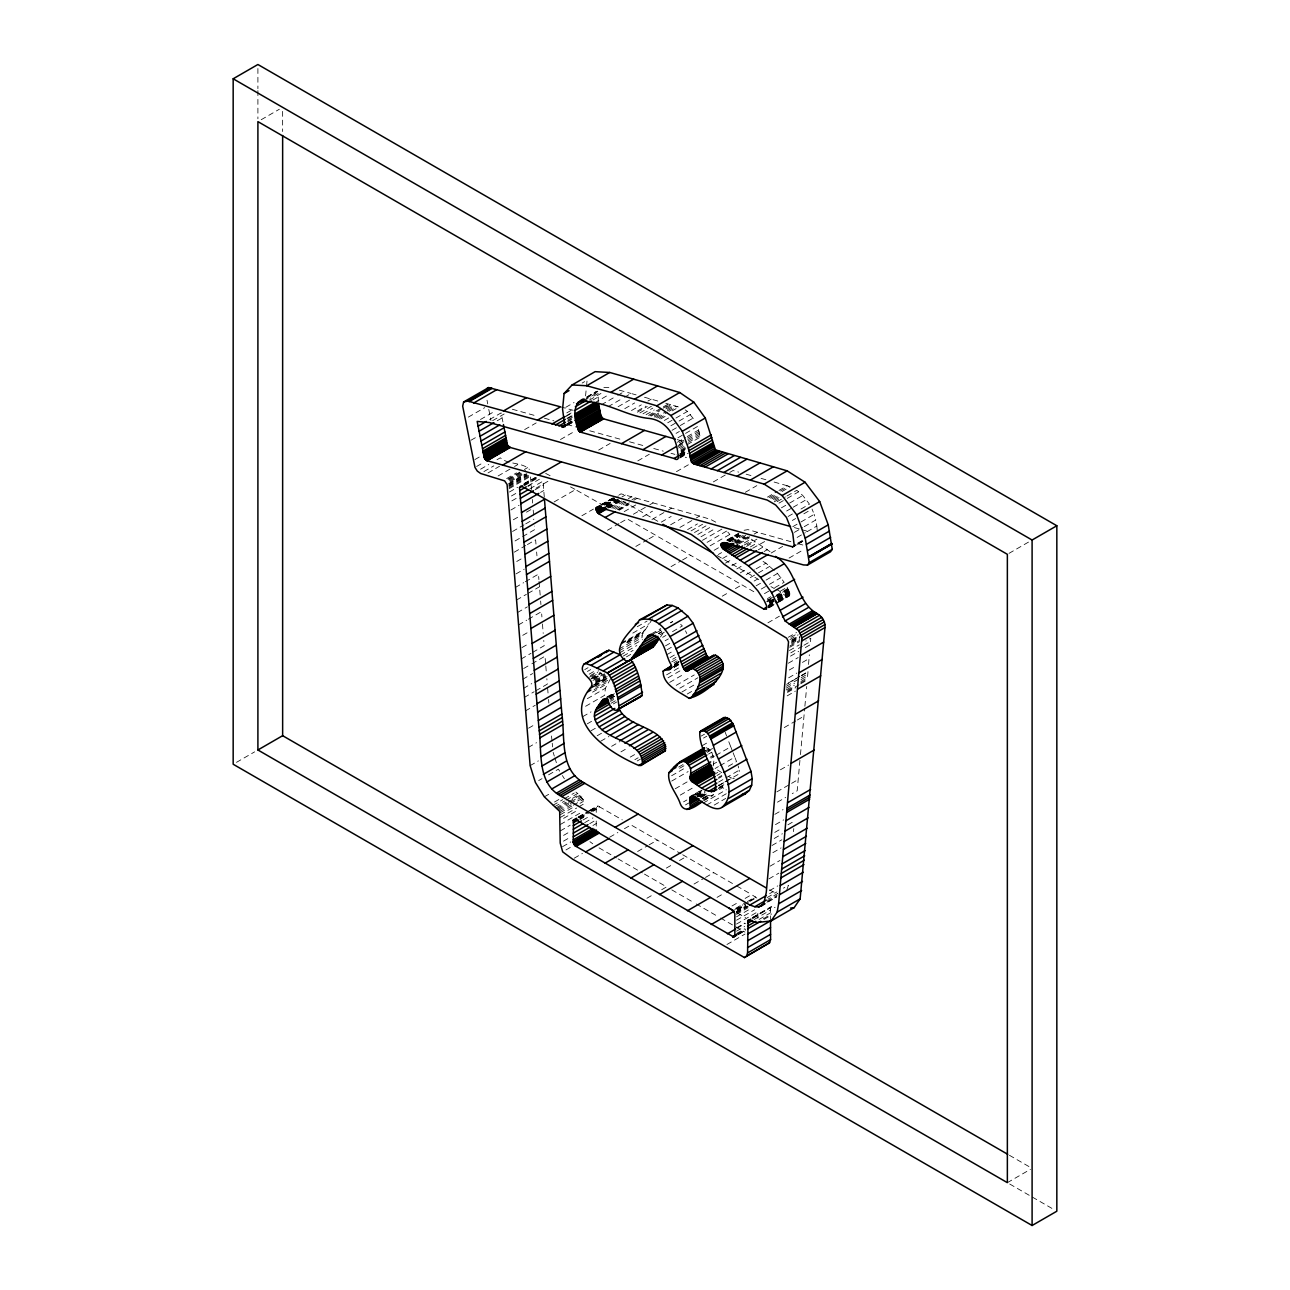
<?xml version="1.0" encoding="UTF-8"?>
<svg xmlns="http://www.w3.org/2000/svg" width="1290" height="1290" viewBox="0 0 1290 1290"><rect width="100%" height="100%" fill="white"/><g stroke="black" fill="none" stroke-linecap="round" stroke-linejoin="round"><path stroke-width="0.75" stroke-dasharray="5 3.75" d="M770.533 920.834L770.63 907.741L771.968 906.483L775.096 907.58M778.273 601.334L789.77 594.513L787.158 587.224M807.991 671.639L807.282 680.024M596.238 812.378L596.351 806.847L597.883 805.928L622.28 819.876M776.161 589.627C779.337 589.111 788.013 600.818 789.77 594.513M808.54 664.463L809.33 654.772M805.283 647.58L810.217 644.742L810.781 638.211L805.847 641.066M799.929 760.342L797.188 790.786L792.254 793.624M800.461 754.586L804.702 708.258M804.879 706.275L806.702 686.457M793.495 831.631L793.785 828.615M585.563 395.885L586.321 388.048M586.515 386.081L587.095 380.211L582.161 383.049M610.589 678.669L605.381 688.263L604.688 695.278L583.322 707.597M598.221 402.093L598.302 393.482L590.094 398.223M619.055 650.902L642.049 637.615L642.356 634.229L652.563 618.829M619.103 495.005L621.022 493.844L699.664 516.032L710.806 519.499L717.514 523.079M786.916 889.616L788.416 885.279L783.481 888.133M660.464 636.986L662.931 633.438L659.658 635.341M703.953 800.768L713.531 794.64L705.308 799.381M744.104 530.287L747.91 529.61L790.867 541.655M670.623 622.86L672.767 621.506L667.849 624.344M261.209 119.712L279.35 109.247M468.351 417.105L484.782 407.624M480.46 419.508L495.247 410.978M489.62 419.524L501.133 412.881L503.116 422.959M492.651 420.637L504.148 413.993M497.198 420.766L502.132 417.912M471.027 440.213L477.606 436.423M524.675 429.57L536.172 422.926M474.897 459.562L479.832 456.725M565.842 407.269L574.066 402.512M586.547 397.078L596.415 391.386M587.45 396.852L597.302 391.16M586.337 398.175L597.834 391.531M584.048 400.368L598.834 391.838M566.778 412.897L571.696 410.059M589.449 400.077L600.963 393.45M476.623 466.48L483.186 462.675M592.932 400.029L597.867 397.175M566.745 415.509L571.68 412.655M565.633 416.638L572.212 412.832M566.939 418.379L571.873 415.541M594.545 402.915L607.687 395.337M567.777 418.476L572.712 415.638M480.573 469.205L488.797 464.465M497.005 459.724L500.294 457.821C508.292 464.964 522.16 461.885 529.464 469.496M568.003 419.701L572.937 416.863M567.132 421.266L572.051 418.412M568.326 421.54L571.615 419.653M483.927 471.576L493.78 465.884M566.923 423.813L573.147 420.137M567.019 424.023L571.954 421.185M567.471 424.104L572.405 421.266M567.874 424.168L572.808 421.33M601.301 404.818L616.088 396.288M617.733 395.337L624.296 391.547M566.794 425.2L574.711 420.411M567.278 425.281L573.856 421.475M568.164 424.942L574.727 421.153M488.039 472.914L499.536 466.271M608.058 406.721L622.844 398.191M624.489 397.239L631.052 393.45L636.115 394.885M560.473 439.519L575.259 430.973M498.101 475.962L512.888 467.432M514.533 466.48L517.806 464.577M618.087 406.737L629.585 400.094M624.795 408.64L634.664 402.948M506.647 478.558L516.5 472.866M507.921 478.993L522.708 470.447M524.353 469.512L527.642 467.609M508.582 479.445L520.096 472.817M509.211 480.09L525.643 470.608M631.487 410.543L641.34 404.85M647.919 401.045L651.192 399.158M509.744 480.88L522.901 473.301M510.147 481.734L523.288 474.156M508.728 483.557L525.159 474.059M508.792 484.089L526.868 473.656M508.857 485.008L526.933 474.575M637.647 410.881L645.855 406.124M508.921 485.814L526.997 475.381M637.373 412.203L647.225 406.511M508.986 486.604L530.351 474.269M509.082 487.668L530.432 475.333L531.561 489.507M639.888 412.929L651.385 406.286M509.147 488.668L530.513 476.332M642.968 413.8L652.837 408.108M509.421 492.006L517.629 487.249M524.208 483.46L530.787 479.67M523.434 484.347L534.931 477.703M524.127 484.153L536.124 477.316M524.433 484.83L537.591 477.236M646.064 414.671L654.272 409.93M524.304 485.733L539.091 477.187M648.564 415.38L661.722 407.801M663.35 406.85L668.284 403.996M527.933 485.846L539.446 479.203M511.453 495.973L518.032 492.167M527.884 486.491L531.174 484.589M649.934 415.767L661.431 409.14M663.076 408.188L669.655 404.383M651.095 416.106L659.303 411.365M665.882 407.559L670.816 404.721M654.336 415.606L659.255 412.768M665.834 408.962L672.396 405.173L678.846 407.06L672.284 410.849M529.884 488.749L543.025 481.17L544.461 499.294M654.288 417.009L660.867 413.219M667.43 409.43L674.009 405.624M598.641 450.081L610.138 443.438M655.9 417.476L665.753 411.784M667.398 410.833L675.621 406.092M511.84 500.891L518.419 497.085M535.979 488.2L549.137 480.622M657.513 417.96L667.381 412.268M669.026 411.317L677.234 406.576M535.124 489.781L543.332 485.04M659.142 418.444L664.06 415.59M660.754 418.928L665.688 416.09M664.318 420.476L669.252 417.621M540.494 492.425L543.767 490.522M510.856 510.034L519.064 505.293M667.72 422.798L674.299 418.992M675.928 418.041L687.441 411.413L694.988 420.653M670.865 425.781L677.443 421.991M679.088 421.04L690.585 414.396M513.339 519.773L519.918 515.984M526.481 512.178L531.416 509.34M672.042 430.296L678.605 426.506M680.249 425.555L693.391 417.96M554.103 501.955L575.469 489.62L601.608 504.358M676.073 433.375L679.362 431.473M512.565 531.464L524.062 524.82M525.707 523.869L533.915 519.128M637.776 460.917L649.273 454.274M677.96 437.762L697.664 426.393L700.244 437.133L680.54 448.517M677.363 442.276L685.571 437.536M687.215 436.584L698.712 429.941M679.346 442.776L685.925 438.987M687.57 438.036L699.067 431.392M679.669 444.212L686.232 440.406M687.876 439.471L699.39 432.827M678.169 445.518L683.103 442.68M515.049 540.962L534.769 529.577L534.495 526.094M678.33 446.582L686.538 441.841M688.183 440.89L699.68 434.246M678.605 448.017L686.828 443.276M688.473 442.325L699.97 435.681M680.814 449.968L685.732 447.114M680.991 450.903L685.909 448.049M681.104 451.565L686.038 448.71M681.233 452.242L684.522 450.339M679.717 453.854L684.651 451.016M679.846 454.531L684.78 451.694M680.652 454.693L685.571 451.839M679.991 455.225L686.554 451.435M680.12 455.918L686.699 452.113M680.185 456.273L686.748 452.468M514.259 552.168L525.756 545.525M527.4 544.574L535.624 539.833L536.043 544.961M680.201 456.596L686.78 452.806M680.153 457.208L686.764 453.129M680.072 457.482L686.715 453.58M679.653 458.095L687.683 453.483M581.903 515.742L593.4 509.099M601.398 504.551L616.201 496.021M600.511 505.116L615.959 496.408M600.995 505.148L612.815 498.585M602.672 504.487L614.169 497.843M602.64 505.067L618.442 495.941M604.365 504.696L614.217 499.004M604.397 504.874L614.588 499.085M604.429 505.035L614.282 499.343M606.171 504.584L614.346 499.682M605.978 505.116L615.846 499.424M606.316 505.164L616.185 499.472M605.558 506.406L620.345 497.875M621.99 496.924L625.279 495.021M606.832 506.277L618.329 499.633M606.542 506.68L618.039 500.036M607.106 506.841L618.668 500.149M607.558 507.244L619.716 500.504M607.977 507.631L619.474 501.004M608.412 507.954L619.909 501.31M516.742 561.472L524.966 556.732M610.057 507.663L621.554 501.02M611.895 508.163L626.682 499.633M628.327 498.682L631.6 496.779M676.46 471.656L689.618 464.061M613.718 508.679L625.231 502.036M615.556 509.195L625.424 503.503M631.987 499.714L635.277 497.811M617.394 509.711L632.181 501.165M633.825 500.214L637.115 498.327M618.362 509.905L628.214 504.213M619.232 510.227L629.085 504.535M516.048 573.889L524.272 569.148M624.199 511.63L635.696 504.987M633.406 514.226L648.193 505.696M649.837 504.745L653.111 502.842M607.445 530.255L618.958 523.611M620.603 522.66L627.166 518.87L753.828 591.707M515.452 587.418L523.676 582.677M525.32 581.726L538.462 574.147L538.898 579.565M642.662 516.855L652.514 511.163M713.338 481.912L728.124 473.382M729.769 472.43L733.043 470.528L738.654 472.108M651.966 519.483L666.753 510.937M668.397 510.001L671.687 508.099M516.484 600.06L526.352 594.368M527.997 593.416L539.494 586.789M236.473 762.342L254.614 751.876M661.286 522.128L671.155 516.435M517.5 612.54L527.352 606.848M670.623 524.772L682.12 518.129M635.825 546.444L647.322 539.801M648.967 538.849L655.546 535.06M679.943 527.417L694.73 518.886M696.374 517.935L699.664 516.032M745.33 492.28L756.827 485.637M518.483 624.924L526.707 620.184M528.336 619.232L541.494 611.654L541.913 616.926M687.602 529.61L697.455 523.917M691.085 530.883L702.599 524.24M694.488 532.512L705.985 525.869M522.74 635.341L529.319 631.552M697.793 534.463L710.935 526.884M767.453 497.118L777.306 491.425M778.95 490.474L787.174 485.733L790.254 486.781L782.03 491.538M701.002 536.769L715.789 528.223M769.017 497.618L773.952 494.779M780.531 490.974L788.738 486.233M770.533 498.166L775.451 495.328M771.968 498.779L776.903 495.924M702.453 540.333L722.174 528.948M773.339 499.424L778.273 496.569M774.661 500.117L781.224 496.328M774.274 501.826L780.837 498.037M521.982 647.564L528.561 643.774M777.112 501.681L785.336 496.94M786.965 495.989L796.833 490.297L802.783 495.489L809.459 504.148L799.606 509.84M707.097 542.348L726.802 530.964M778.983 503.132L785.546 499.327M787.19 498.392L798.703 491.748M671.042 566.632L680.894 560.94M682.539 559.989L690.763 555.248M710.129 545.799L729.85 534.415L738.009 543.122M781.418 507.825L787.997 504.019M789.641 503.084L802.783 495.489M726.673 540.236L741.46 531.706M521.176 658.997L531.029 653.304M532.673 652.353L544.17 645.71L543.767 640.469M727.673 539.768L737.541 534.076M728.286 539.913L738.154 534.221M727.399 540.591L738.896 533.947M728.189 540.994L738.057 535.302M729.092 540.72L738.944 535.028M714.128 550.282L719.062 547.444M728.915 541.752L739.783 535.721M729.479 541.881L740.976 535.253M731.769 542.026L743.282 535.382M786.658 511.001L791.576 508.163M793.221 507.212L806.363 499.617M734.268 541.945L745.765 535.302M734.945 542.461L744.814 536.769M735.622 542.977L745.475 537.285M736.284 543.493L747.797 536.85L771.452 552.572M718.288 554.506L721.578 552.604M737.687 543.606L752.473 535.06M754.102 534.108L757.391 532.222M739.396 543.671L749.264 537.978M523.643 668.526L530.222 664.721M531.867 663.786L545.009 656.191L545.638 664.011M788.093 516.484L793.028 513.63M744.265 542.945L750.828 539.156M744.233 545.025L752.441 540.284M722.626 558.473L727.56 555.619M747.071 544.832L756.924 539.139M746.442 546.444L754.666 541.703M792.334 520.451L795.624 518.548M803.847 513.807L810.41 510.018M750.377 546.912L756.94 543.122M522.789 679.233L532.657 673.541M725.512 563.133L732.075 559.344M752.634 548.282L764.938 541.397M792.786 526.691L799.365 522.885M801.009 521.95L814.151 514.355L812.055 509.066M758.31 549.782L763.229 546.944M731.865 565.665L736.8 562.811M523.547 688.36L531.754 683.619M794.382 532.351L802.59 527.61M804.234 526.659L815.748 520.031L814.151 514.355M764.115 551.523L767.389 549.621M736.784 568.906L743.363 565.117M637.244 626.73L647.096 621.038M797.107 537.446L805.331 532.706M806.976 531.754L816.828 526.062L815.748 520.031M771.146 553.039L782.659 546.396M632.809 633.1L649.241 623.618M524.288 697.422L534.141 691.746M535.785 690.795L547.299 684.151L546.847 678.701M740.266 572.873L746.846 569.084M628.778 639.195L645.21 629.713M628.069 640.292L644.5 630.81M627.343 641.388L643.774 631.907M797.655 543.187L802.59 540.333M626.618 642.485L643.049 633.003M802.574 540.816L797.51 544.009L802.832 541.236M797.397 544.412L803.767 540.897M627.569 642.775L642.356 634.229M746.201 574.566L754.408 569.825M756.053 568.874L765.921 563.182L777.515 573.47L784.159 582.274L772.662 588.901M618.99 649.08L642.001 635.793M584.741 669.591L588.03 667.704M651.418 633.841L660.77 628.553M587.401 671.461L590.691 669.558M619.523 652.917L642.533 639.63M750.28 577.614L756.843 573.808M758.488 572.857L770.001 566.229M652.288 634.567L660.496 629.826M656.755 632.6L661.673 629.762M620.409 655.03L636.841 645.532M722.271 596.174L728.85 592.384M735.413 588.595L741.992 584.789M658.319 633.632L661.609 631.729M789.061 558.07L803.847 549.54M658.529 633.745L661.851 631.874M525.417 710.935L535.269 705.243M589.191 674.17L595.754 670.381M623.28 656.062L633.132 650.37M659.948 634.696L664.866 631.842M590.417 675.541L598.641 670.784M754.15 581.032L757.44 579.146M589.514 677.185L597.738 672.445M591.949 676.96L600.173 672.219M626.424 656.884L631.342 654.03M591.014 678.524L600.866 672.832M662.641 637.325L665.93 635.422M672.509 631.632L682.362 625.94L679.653 623.312M591.465 678.927L601.317 673.235M593.561 678.395L601.769 673.654M594.013 678.814L602.237 674.073M756.15 585.805L764.373 581.064M766.018 580.113L777.515 573.47M592.965 680.41L604.462 673.767M595.093 680.201L604.946 674.509M595.464 681.023L605.316 675.331M665.076 640.791L668.365 638.905M595.674 681.846L605.526 676.154M595.722 682.62L605.574 676.928M595.593 683.265L607.09 676.621M591.852 685.925L606.639 677.379M594.287 685.232L607.445 677.637M761.229 589.062L767.808 585.273M769.453 584.322L780.95 577.678M595.093 685.474L608.235 677.879M594.271 686.635L607.413 679.04M665.447 645.887L670.381 643.049M595.803 687.199L608.944 679.604M594.142 689.65L608.928 681.12M528.545 728.189L535.108 724.399M592.562 692.149L607.364 683.619M667.011 649.789L671.945 646.951M764.454 593.642L771.017 589.853M587.305 698.696L605.381 688.263M666.898 654.643L673.461 650.853M767.437 598.608L770.727 596.722M780.579 591.03L785.513 588.176M768.098 599.834L774.677 596.044M776.322 595.093L787.819 588.45M766.744 601.35L773.323 597.544M774.968 596.593L788.109 589.014M670.042 657.577L674.96 654.723M767.018 601.882L770.307 599.995M776.87 596.206L788.384 589.562M768.921 601.479L775.484 597.673M777.128 596.722L788.625 590.094M769.146 601.979L775.725 598.189M777.37 597.238L788.867 590.594M769.372 602.462L775.935 598.673M777.58 597.721L789.093 591.078M769.566 602.914L776.145 599.124M777.789 598.173L789.287 591.529M606.929 696.89L614.072 693.036M672.687 659.222L675.96 657.336M607.525 697.068L614.105 693.278M769.775 603.398L776.338 599.608M777.983 598.657L789.48 592.013M608.138 697.003L614.701 693.214M610.106 696.165L615.04 693.327M769.92 603.881L789.641 592.497M608.799 697.406L614.33 694.31M768.372 605.268L771.662 603.365M778.225 599.576L789.738 592.932M768.421 605.655L776.644 600.914M778.289 599.963L789.786 593.319M671.703 661.899L676.637 659.061M768.453 606.01L776.661 601.253M778.305 600.318L789.803 593.674M609.428 697.987L614.975 694.746M768.453 606.3L776.741 601.35M778.305 600.608L789.803 593.981M768.421 606.735L776.644 601.817M778.273 601.043L789.786 594.222M768.405 607.026L776.628 602.043M609.976 698.712L614.911 695.874M768.405 607.316L776.612 602.575M778.257 601.624L789.754 594.996M610.138 698.841L615.056 695.987M769.695 606.719L777.918 601.979M779.547 601.043L787.771 596.286M768.566 607.8L776.774 603.059M778.144 602.172L789.641 595.529M674.009 662.689L677.298 660.786M769.017 607.784L777.935 602.591M778.87 602.091L789.432 595.948M528.319 747.426L536.543 742.685M610.267 700.083L613.556 698.18M582.806 716.611L591.03 711.87M674.686 663.899L679.604 661.044M674.638 664.285L679.556 661.431M610.476 701.389L613.75 699.503M674.638 664.495L679.556 661.641M674.847 665.043L678.121 663.141M673.702 666.398L678.637 663.544M673.267 666.688L678.201 663.85M610.992 703.308L615.927 700.47M674.847 666.382L678.121 664.479M673.848 667.43L679.556 664.044M674.412 667.236L679.33 664.398M613.331 703.937L616.62 702.034M666.607 674.847L679.765 667.253M587.24 723.851L592.158 720.997M668.01 677.798L681.168 670.203M767.921 622.828L779.434 616.185M669.671 682.378L684.458 673.832M530.142 765.631L538.365 760.89M590.965 730.801L595.899 727.963M676.186 685.361L694.262 674.928M597.173 735.751L602.107 732.913M679.846 688.183L697.922 677.75M681.894 692.021L695.036 684.426M600.705 741.218L608.928 736.477M687.264 694.004L692.198 691.15M538.688 780.547L541.977 778.66M548.556 774.855L558.409 769.163L561.392 773.968M788.319 637.26L796.527 632.503M790.899 637.357L797.478 633.567M789.915 639.566L798.139 634.825M791.834 639.921L798.413 636.131M791.818 640.517L798.397 636.728M791.754 641.243L799.977 636.502M791.705 641.969L799.913 637.228M611.605 746.313L619.829 741.573M791.657 642.581L799.865 637.841M791.56 643.823L799.768 639.082M789.803 646.032L799.671 640.34M789.706 647.29L799.558 641.598M789.416 650.547L799.284 644.855M790.786 652.869L802.283 646.226M803.928 645.274L810.491 641.485M620.942 751.876L627.521 748.071M544.348 796.833L550.927 793.044M790.496 656.126L798.703 651.385M788.303 663.237L798.171 657.545M630.246 757.101L635.18 754.263M554.506 802.025L559.441 799.171M552.91 805.347L562.763 799.655M564.407 798.703L574.26 793.011M789.287 670.01L795.865 666.221M802.428 662.415L809.007 658.626M634.874 759.665L638.163 757.778M554.652 806.75L564.504 801.058M566.149 800.106L577.646 793.479L583.193 799.494L583.274 804.218L578.355 807.056M556.038 807.863L565.891 802.17M572.454 798.365L579.033 794.576M637.196 760.971L640.485 759.068M556.941 808.572L566.794 802.88M568.438 801.945L579.936 795.301M557.844 809.314L569.358 802.67M571.002 801.735L580.855 796.043M558.828 810.185L568.697 804.492M570.341 803.541L581.838 796.898M788.658 677.798L796.881 673.041M559.683 811.394L571.196 804.766M577.759 800.961L582.693 798.123M1009.006 553.362L1028.791 541.929M560.183 812.765L571.68 806.121M573.324 805.186L583.193 799.494M560.263 814.732L573.405 807.137M579.984 803.347L583.274 801.445M788.271 683.023L799.784 676.395L786.626 684.377M801.429 675.444L806.347 672.59M801.413 675.831L807.991 671.784M786.432 686.232L799.574 678.653M801.219 677.702L807.798 673.912M560.279 817.489L576.711 808.008M701.228 736.058L704.517 734.171M786.271 688.118L794.479 683.378M801.058 679.588L807.621 675.783M563.585 818.36L578.372 809.814M786.11 689.989L794.318 685.248M800.897 681.459L807.476 677.669M703.501 738.09L706.791 736.203M787.642 690.36L794.221 686.57M800.784 682.765L807.363 678.975M787.561 691.408L799.058 684.764M800.703 683.813L805.637 680.959M787.464 692.44L795.688 687.699M560.312 824.504L581.677 812.168M787.158 695.874L795.382 691.118M578.452 816.893L589.24 810.636M589.949 810.265L597.463 805.895M578.162 817.312L588.127 811.587M589.659 810.668L597.883 805.928M702.244 745.652L708.807 741.847M578.613 817.457L588.482 811.765M590.111 810.813L598.334 806.073M578.178 817.763L588.047 812.071M589.691 811.12L596.254 807.33M579.823 817.312L584.741 814.474M591.32 810.668L596.238 807.83M579.887 818.166L589.74 812.474M591.384 811.523L599.608 806.782M579.823 818.989L586.386 815.183M592.965 811.394L596.238 809.491M560.328 830.889L570.196 825.197M580.049 819.505L583.338 817.602L583.322 812.813M583.096 819.972L589.675 816.167M705.453 750.828L708.742 748.926L711.806 752.167L713.983 760.004L713.241 765.857M678.717 767.034L683.652 764.18M706.291 751.538L709.581 749.635M708.242 750.974L713.176 748.119M584.741 822.633L592.965 817.892M563.569 835.388L570.132 831.582M679.604 768.292L684.538 765.454M707.146 752.393L710.419 750.49M708.516 754.069L711.806 752.167M671.622 775.741L686.409 767.195M589.675 823.681L596.238 819.876L596.238 826.568M563.504 841.144L570.083 837.355M710.161 757.246L713.435 755.343M592.965 825.455L596.238 823.568M671.703 781.063L688.134 771.581M711.032 758.149L714.321 756.246M715.966 755.311L730.753 746.765L727.963 739.589M562.569 846.659L570.793 841.918M713.37 764.115L716.659 762.213M565.971 849.949L572.534 846.159M675.186 788.787L688.344 781.208M784.256 727.56L795.769 720.917M797.397 719.965L803.976 716.176M715.095 768.518L718.369 766.615M720.014 765.663L734.8 757.133L733.091 752.731M713.515 774.855L720.094 771.049M728.302 766.308L736.525 761.568L734.8 757.133M680.249 795.108L695.036 786.561M609.638 837.242L617.862 832.501M624.425 828.712L631.004 824.907L681.007 853.787M574.227 858.205L582.435 853.464M716.918 775.516L720.207 773.613M718.482 777.386L721.771 775.484M718.578 778.386L721.852 776.483M695.31 793.64L701.873 789.851M691.424 796.188L701.55 790.335M692.069 796.381L701.921 790.689M683.571 801.864L686.861 799.977M695.068 795.237L701.647 791.431M696.503 794.608L701.438 791.77M718.546 782.111L724.416 778.725M726.06 777.789L739.202 770.194L738.202 766.002M696.648 795.446L703.372 791.512M696.793 796.22L705.017 791.48M696.939 796.946L705.146 792.205M698.583 796.381L705.162 792.576M698.761 796.946L705.324 793.157M718.433 785.642L723.368 782.788M725.012 781.837L731.575 778.047L734.3 778.709M685.506 804.896L688.796 802.993M700.293 796.349L705.227 793.511L707.436 795.446L712.177 796.027M719.514 785.207L724.448 782.353M726.093 781.401L739.235 773.823L739.202 770.194M700.567 796.962L707.146 793.157M702.002 796.494L706.92 793.64M700.696 797.784L707.275 793.995M719.514 787.239L724.448 784.401M718.546 788.013L723.48 785.175M718.498 788.674L725.077 784.868M702.502 798.284L707.436 795.446M702.47 798.72L709.049 794.914M702.969 799.01L709.548 795.221M719.401 789.528L722.69 787.626L725.077 789.045M703.308 800.074L709.887 796.285M703.276 803.041L726.286 789.754M706.775 804.992L726.496 793.608M714.209 805.073L725.706 798.429M637.615 851.497L647.483 845.805M649.128 844.853L657.336 840.113M780.385 769.808L788.609 765.067M776.822 791.883L789.964 784.304M791.609 783.353L798.171 779.563M777.467 802.17L785.675 797.43M666.366 868.089L672.945 864.3M679.507 860.511L686.087 856.705M774.822 814.345L783.046 809.604M646.903 898.259L653.466 894.47M661.689 889.729L666.607 886.875L644.097 873.878M775.467 824.616L783.675 819.876M774.758 832.405L781.337 828.615M787.9 824.81L794.479 821.021M694.02 884.053L703.872 878.361M705.517 877.426L713.741 872.669M774.21 838.484L782.417 833.743M772 845.482L781.853 839.79M772.887 852.658L781.095 847.917M770.082 866.17L779.934 860.478M717.063 897.372L723.642 893.567M768.953 878.861L778.805 873.169M731.994 905.983L738.573 902.194M745.136 898.404L751.715 894.599L756.891 898.114M735.881 908.225L745.733 902.532M747.378 901.597L755.601 896.84M734.703 909.531L742.927 904.79M749.49 900.984L756.069 897.195M736.784 909.015L748.281 902.371M749.925 901.42L756.504 897.63M769.55 890.648L777.757 885.908M737.171 909.498L745.378 904.758M737.509 910.047L745.717 905.306M736.139 911.562L745.991 905.87M736.348 912.159L746.201 906.467M736.461 912.74L747.974 906.096M769.646 893.631L772.936 891.729L777.806 893.47L767.953 899.162M736.509 913.256L748.006 906.612M736.509 914.352L748.006 907.708M767.05 897.614L776.919 891.922M736.509 916.819L751.296 908.289M767.195 901L777.048 895.308M766.921 902.21L776.774 896.518M736.509 920.221L754.569 909.789M768.276 901.855L776.499 897.114M736.509 924.059L757.859 911.74L757.859 918.851M753.021 917.222L771.081 906.789M752.247 917.867L771.968 906.483M752.554 918.174L770.63 907.741M736.509 927.881L744.717 923.14M752.941 918.399L757.859 915.545M737.267 928.107L745.475 923.366M754.166 919.512L770.598 910.014M736.509 931.187L744.717 926.446M759.084 919.448L770.582 912.804M736.509 933.525L744.717 928.784M763.357 918.722L771.581 913.981M737.461 933.912L745.685 929.171M737.928 934.121L744.669 930.187M737.751 934.75L745.346 930.38M764.003 919.383L770.565 915.577M739.106 934.041L745.685 930.251M726.947 944.49L745.023 934.057M1007.361 1182.656L1030.436 1169.337M603.881 387.371L610.815 387.758M560.489 406.834L573.147 410.268M589.74 430.779L622.086 439.729M629.536 441.793L644.436 445.921M653.756 448.501L663.286 451.145M671.026 453.29L674.896 454.37M676.831 454.902L686.506 457.579M544.396 418.186L553.813 420.814M567.003 424.475L578.307 427.603M512.356 409.253L536.866 416.09M746.136 474.188L751.731 475.768M761.084 478.38L766.679 479.945M619.232 390.112L631.052 393.45M677.218 439.6L682.862 441.196M774.129 482.057L787.174 485.733M794.398 527.594L800.171 529.222M802.09 529.771L809.798 531.948M798.026 543.671L805.186 545.686M644.516 397.256L659.609 401.545M665.769 403.286L672.396 405.173M706.178 747.7L708.742 748.926M728.399 776.419L731.575 778.047M545.67 473.398L550.701 476.026M570.519 486.894L575.469 489.62M769.598 889.842L772.936 891.729M623.215 501.326L657.803 521.289M716.982 555.458L758.762 579.581M770.936 586.611L774.419 588.627M682.7 854.754L733.494 884.085M736.784 885.988L751.715 894.599M737.493 913.078L745.572 917.722M599.044 847.869L616.378 857.882M618.104 858.882L642.356 872.879M671.832 889.89L694.455 902.952M696.197 903.968L718.82 917.029M720.562 918.029L744.927 932.089M1009.441 1155.292L1030.355 1167.369M1009.731 1184.026L1030.662 1196.12M1032.403 1197.12L1053.333 1209.198M767.356 599.592L772.42 602.559M721.852 772.662L714.628 768.243M718.304 784.997L722.69 787.626M763.067 561.424L765.921 563.182M685.167 409.865L687.441 411.413M589.933 841.693L592.755 843.789M575.904 792.06L577.646 793.479M727.818 532.109L729.85 534.415M562.375 775.564L564.375 778.757M685.458 630.794L686.812 633.551M730.753 746.765L732.494 751.231M725.238 732.365L726.609 735.977M553.152 752.36L554.313 756.085M554.91 757.956L556.651 763.567M488.781 409.414L490.958 420.492M487.023 400.222L487.717 403.899M551.507 735.977L552.056 741.428M552.233 743.25L552.604 746.894M816.828 526.062L817.376 531.803M536.624 551.991L536.946 555.813M547.621 688.005L548.25 695.713M539.043 581.371L540.22 595.69M545.799 665.962L546.396 673.251M548.556 699.47L548.863 703.115M540.639 601.027L540.929 604.559M542.461 623.957L543.203 633.358M532.351 499.488L532.641 503.052M533.205 510.179L533.625 515.549M282.639 111.375L282.639 131.516M257.903 68.515L257.903 88.623M257.903 90.639L257.903 118.777"/><path stroke-width="1.5" d="M463.626 401.964L467.883 401.093L537.479 420.121L560.489 406.834L488.684 387.564L463.626 401.964L462.675 406.124L474.978 467.415L477.3 471.108L480.638 473.478L504.632 480.896L507.083 484.492L530.142 765.631L535.398 782.45L544.348 796.833L559.683 811.394L560.215 843.047L562.682 851.851L572.583 859.156L744.491 957.567L746.587 956.035L747.571 952.939L748.087 920.076L756.795 922.527L771.13 920.947L794.14 907.66L800.139 898.84L824.987 627.553C825.713 621.312 821.553 615.91 816.28 613.121C795.511 600.947 797.381 569.212 775.5 556.409M744.491 957.567L769.582 942.748L770.582 939.652L770.533 920.834L747.523 934.121M728.705 907.886L733.059 910.482L734.816 913.691L734.865 935.347L733.833 937.024L575.275 845.934L573.244 842.257L573.518 819.747L576.598 820.069L734.268 911.208L711.274 924.495M671.397 665.785L663.141 671.139C662.625 684.877 679.491 691.988 689.263 698.406L691.134 697.648C698.084 689.779 706.146 674.412 692.601 668.51L690.489 668.639C685.538 675.605 682.071 666.091 681.039 661.802C674.622 643.678 663.205 613.927 639.55 619.893C632.423 630.697 608.267 648.58 625.892 660.803L628.456 661.141L653.304 646.871L658.577 639.695L635.567 652.966L630.294 660.158M691.134 697.648C703.389 695.133 738.541 668.575 715.611 655.223L713.499 655.352L686.183 671.251M716.853 789.609C707.92 795.462 697.584 785.142 690.569 779.999C689.392 775.226 692.811 769.791 688.796 765.454C682.7 755.053 673.719 767.421 668.865 772.726C666.978 783.74 677.04 793.576 680.282 803.767C684.7 814.909 696.1 806.121 702.308 801.719M596.077 508.873L596.48 507.405L598.028 507.131L684.313 531.512L691.198 534.399L700.809 541.284L723.867 564.085L750.861 582.935L757.956 590.965L764.148 600.511L766.631 605.784L766.421 609.235L763.599 608.944L598.56 513.646L596.077 508.873L600.995 506.019M641.017 765.47L642.42 763.954C642.694 737.719 597.802 742.072 594.384 716.16C594.126 709.307 599.818 704.501 603.188 699.083C609.315 698.358 609.428 710.145 616.104 710.371L642.178 695.487C641.049 683.587 638.356 668.946 630.536 659.722L607.332 672.88L590.981 665.366L585.87 663.512L583.999 664.108C576.598 674.057 596.141 678.669 591.014 687.135C560.844 722.513 610.138 753.102 638.744 765.47L641.017 765.47L665.414 750.683C665.753 726.173 626.795 728.576 618.668 707.791M771.13 920.947L777.144 912.127L778.612 903.822L801.912 637.841L798.687 630.616L785.078 620.958L771.63 592.642L760.6 577.388L748.442 565.842L722.755 548.589L720.82 544.38L721.739 543.074L724.916 542.88L803.493 564.939L807.476 565.085L830.486 551.814L832.26 549.33L828.228 524.837L819.698 501.568L805.089 482.25L787.158 470.85L715.466 449.871L705.291 418.008L693.907 402.238L679.749 392.531L657.545 385.904L609.719 372.471L595.109 371.665L572.099 384.952L564.085 393.482L562.569 409.156L564.875 426.845L537.479 420.121M689.166 809.298L690.521 807.911C684.909 779.434 709.806 816.651 722.319 807.105C739.992 789.932 717.595 764.148 713.354 745.298C711.096 740.121 708.694 729.479 700.938 730.817L699.793 732.156C698.89 752.344 718.095 769.824 715.257 789.915L713.563 791.512M722.319 807.105L745.33 793.818L749.393 790.302L751.683 785.142L752.231 778.725L751.022 771.404L733.059 723.996L729.027 718.627L723.932 717.546L700.938 730.817M578.339 401.819C601.995 398.578 625.827 416.541 649.402 418.444C666.817 420.572 676.379 437.262 677.831 453.467C679.25 456.338 678.782 461.852 674.073 458.482L580.597 432.15C573.582 423.717 571.276 403.754 583.274 398.981M617.668 710.097L619.184 708.774C617.91 696.793 615.572 682.233 607.332 672.88M519.515 487.668L520.837 486.04L531.061 491.055L632.535 548.331L764.648 624.715L786.674 638.195L788.545 641.823L766.26 892.551L763.906 902.903L761.713 905.661L758.713 906.951L754.811 906.741L749.925 905.016L561.795 796.575C536.237 783.53 542.268 751.006 538.881 727.318L519.515 487.668L522.789 485.782M606.123 652.563L608.88 650.225L620.2 654.707L597.189 667.994M635.567 652.966L647.628 636.147L649.773 634.793C663.479 634.745 665.124 653.304 670.058 662.85C673.606 667.543 670.606 671.381 664.818 669.591M807.476 565.085L809.249 562.617L832.26 549.33M722.803 718.885L723.932 717.546M686.844 671.332L713.499 655.352M700.067 751.167L704.421 747.781L679.733 761.955M233.167 78.787L257.903 64.5L1056.832 525.756L1056.832 1211.213L1032.097 1225.5L233.167 764.244L233.167 78.787L1032.097 540.026L1056.832 525.756M467.883 401.093L490.877 387.822M468.48 401.351L491.474 388.064M469.076 401.674L492.071 388.387M473.607 403.061L496.618 389.774M503.374 411.01L526.385 397.723M478.122 426.168L477.171 421.411L489.362 422.54L767.244 500.069L775.693 505.019L786.465 517.435L792.737 533.302L794.269 545.96L792.576 546.847L486.83 460.611L484.218 457.386L478.122 426.168L486.346 421.427M479.122 431.199L493.909 422.652M480.122 436.23L499.843 424.845M481.057 441.019L504.068 427.732L503.439 424.555M564.085 393.482L569.019 390.644M481.896 445.244L504.906 431.973L504.068 427.732M572.099 384.952L586.724 385.758L609.719 372.471M482.573 448.678L505.567 435.407L504.906 431.973M483.024 451.049L506.035 437.762L505.567 435.407M483.218 452.064L506.212 438.777L506.035 437.762M483.331 452.677L506.325 439.406M483.444 453.306L506.454 440.035M483.557 453.935L506.567 440.664L506.212 438.777M483.669 454.58L506.567 440.664M483.798 455.225L506.68 441.293M483.911 455.886L506.793 441.938M484.04 456.531L506.922 442.599M484.153 457.079L507.051 443.26M484.218 457.386L507.147 443.808M576.469 403.867L584.693 399.126M484.314 457.676L507.228 444.099M484.427 457.982L507.325 444.405M484.556 458.272L507.438 444.695M484.718 458.563L507.567 444.986M484.879 458.837L507.889 445.566L510.211 447.453L790.544 526.514M575.308 406.753L586.805 400.11M485.056 459.111L508.066 445.84M485.266 459.385L508.26 446.098M485.475 459.627L508.47 446.34M485.685 459.853L508.695 446.566M485.911 460.046L508.921 446.759M486.137 460.224L509.147 446.953M486.362 460.385L509.373 447.098M486.604 460.514L509.598 447.227M486.83 460.611L509.84 447.324M487.201 460.724L510.211 447.453M574.856 410.462L591.288 400.964M551.959 424.039L565.101 416.444M586.724 385.758L610.734 392.386L633.729 379.115M555.442 425.023L565.294 419.331M575.034 413.864L594.755 402.48M575.227 415.364L596.577 403.044M558.909 426.006L565.488 422.217M575.453 416.896L598.447 403.609L600.882 415.88L603.252 418.734L675.331 439.084M575.711 418.428L598.705 405.141M561.65 426.78L564.939 424.878M562.101 426.877L565.375 424.974M562.537 426.958L565.826 425.055M562.956 427.022L566.246 425.12M576.001 419.976L598.995 406.689M576.308 421.54L599.302 408.253M502.665 465.093L525.675 451.806M576.63 423.136L599.64 409.849M576.84 424.136L599.834 410.849M576.985 424.845L599.979 411.558M577.13 425.555L600.124 412.268M577.275 426.281L600.269 412.994M577.404 426.99L600.414 413.719M577.549 427.716L600.559 414.429M577.694 428.441L600.688 415.154M577.775 428.796L600.769 415.525M577.888 429.167L600.882 415.88M578.033 429.538L601.027 416.251M578.194 429.893L601.204 416.606M578.388 430.231L601.398 416.96M578.613 430.57L601.624 417.283M578.839 430.86L601.833 417.573M579 431.053L602.011 417.783M579.194 431.247L602.188 417.976M610.734 392.386L634.535 399.191L657.545 385.904M579.371 431.424L602.382 418.137M579.565 431.586L602.753 418.444M579.952 431.86L602.946 418.573M580.065 431.924L603.252 418.734M580.339 432.053L603.607 418.863M634.535 399.191L656.755 405.818L679.749 392.531M538.349 475.155L561.36 461.868M519.725 490.587L526.304 486.798M520.031 494.441L528.239 489.7M520.338 498.311L533.48 490.732M621.49 443.663L644.5 430.392M656.755 405.818L670.897 415.525L693.907 402.238M520.773 503.81L538.849 493.377M521.466 512.582L544.461 499.294L561.892 714.047C565.262 737.719 559.247 770.259 584.789 783.304L766.276 887.939M642.92 449.71L665.914 436.423M522.16 521.354L545.17 508.083M809.249 562.617L805.218 538.107L796.704 514.839L782.095 495.537L764.148 484.121L693.697 463.836L691.408 461.901L688.328 448.098L682.281 431.295L705.291 418.008M522.869 530.158L545.88 516.871M661.738 455.015L676.524 446.469M523.853 542.3L546.863 529.029M688.328 448.098L711.338 434.811M674.073 458.482L679.008 455.644M688.876 450.71L711.87 437.439M689.392 453.387L712.403 440.116M596.238 507.792L599.528 505.89M596.093 508.276L599.382 506.39M596.141 509.437L601.076 506.599M596.174 509.615L601.092 506.647M596.238 509.953L601.14 506.938M596.303 510.276L601.204 507.276M689.892 455.967L712.902 442.696M596.464 510.856L601.382 508.018M596.69 511.421L603.252 507.631M690.166 457.386L713.176 444.099M596.964 511.969L605.187 507.228M597.302 512.469L605.526 507.728M524.837 554.458L547.847 541.187M690.456 458.821L713.451 445.55M597.689 512.936L605.913 508.196M598.109 513.323L606.332 508.582M598.56 513.646L606.768 508.905M690.747 460.337L713.757 447.05M691.408 461.901L714.418 448.614M692.456 463.158L715.466 449.871M693.697 463.836L716.692 450.549M694.907 464.207L717.901 450.919M696.084 464.561L719.094 451.29M605.203 517.484L615.072 511.791M697.374 464.964L720.384 451.677M699.857 465.722L722.851 452.435M525.836 566.616L548.847 553.346M702.276 466.448L725.286 453.161M704.953 467.206L727.947 453.935M526.497 574.614L549.492 561.344M711.145 468.947L734.155 455.676M717.337 470.673L740.347 457.402M723.835 472.479L746.846 459.192M527.723 589.643L550.717 576.372M257.903 749.974L1007.361 1182.656L1007.361 554.313L257.903 121.615L257.903 749.974L282.639 735.687L1007.7 1154.292M737.09 476.155L760.084 462.868M528.948 604.671L551.943 591.4M750.506 479.993L773.5 466.706M529.674 613.605L552.668 600.318M764.148 484.121L787.158 470.85M530.883 628.536L553.894 615.265M782.095 495.537L805.089 482.25M532.109 643.468L555.103 630.197M720.82 544.38L724.109 542.477M720.868 545.46L725.802 542.606M721.255 546.638L727.834 542.832M721.916 547.718L728.479 543.912M722.755 548.589L730.979 543.832M533.318 658.416L556.312 645.129M723.448 549.105L733.301 543.413M724.125 549.621L733.978 543.928M724.787 550.137L733.01 545.396M726.254 551.265L737.751 544.622M727.834 552.442L739.331 545.799M729.447 553.555L742.588 545.976M796.704 514.839L819.698 501.568M731.656 554.99L744.798 547.395M534.286 670.332L557.28 657.045M733.946 556.393L747.087 548.814M736.203 557.764L750.99 549.234M740.234 560.215L756.666 550.733M639.55 619.893L666.946 604.978L672.235 605.445L677.992 607.913L687.925 616.249L693.133 623.264L706.71 655.417L708.484 657.61L710.403 657.884M643.936 618.249L666.946 604.978M535.253 682.249L558.247 668.978M635.309 624.425L638.598 622.522M744.394 562.908L762.471 552.475M649.225 618.732L672.235 605.445M748.442 565.842L768.163 554.474M655.062 621.248L678.072 607.961M583.999 664.108L606.993 650.821M585.87 663.512L608.88 650.225M622.215 642.984L625.489 641.098M597.899 657.303L601.188 655.401M805.218 538.107L828.228 524.837M536.205 694.181L559.215 680.894M658.884 623.828L681.878 610.541M792.576 546.847L795.865 544.961M590.981 665.366L613.976 652.079M647.628 636.147L650.902 634.245M806.46 544.364L829.454 531.077M645.242 639.243L653.466 634.503M664.914 629.52L687.925 616.249M536.979 703.743L559.989 690.472M642.565 642.984L655.723 635.389M639.937 646.725L658.013 636.293M760.6 577.388L783.611 564.101M807.669 550.604L830.663 537.333M637.453 650.257L658.819 637.937M603.301 670.848L624.666 658.513M633.648 655.691L656.658 642.42M537.656 712.144L560.666 698.857M631.729 658.4L654.723 645.129M670.123 636.534L693.133 623.264M808.83 556.7L831.84 543.413M607.525 672.993L653.304 646.871M808.862 556.861L831.873 543.59M808.927 557.183L831.937 543.896M808.959 557.345L831.969 544.058M609.799 675.041L632.793 661.77M590.175 688.312L593.448 686.425M611.428 677.718L634.438 664.447M538.333 720.546L561.344 707.259M587.595 691.94L590.885 690.053M673.961 644.016L696.971 630.729M612.492 680.362L635.502 667.075M613.363 683.2L636.373 669.929M771.63 592.642L794.624 579.355M538.881 727.318L561.892 714.047M675.96 648.806L698.954 635.519M614.33 686.361L637.325 673.074M539.172 730.882L562.182 717.595M615.265 689.505L638.276 676.218M677.879 653.659L700.889 640.372M539.446 734.429L562.456 721.158M615.975 691.827L638.969 678.54M601.898 700.922L606.816 698.067M601.188 701.905L607.751 698.1M539.736 737.993L562.746 724.706M600.189 703.292L606.751 699.503M763.599 608.944L766.889 607.042M616.733 694.31L639.727 681.023M598.625 705.485L608.493 699.793M679.798 658.626L702.808 645.339M597.125 707.678L608.638 701.034M595.69 709.935L608.832 702.341M663.141 671.139L671.348 666.382M617.733 697.632L640.727 684.345M681.039 661.802L704.034 648.531M668.784 669.236L672.074 667.349M594.561 712.806L609.348 704.259M618.232 699.293L641.243 686.006M681.959 664.205L704.953 650.918M540.478 747.232L563.472 733.962M594.384 716.16L610.815 706.662M682.894 666.624L705.904 653.337M779.999 610.412L803.009 597.141M595.125 719.82L614.83 708.436M619.571 705.501L642.581 692.214M683.716 668.688L706.71 655.417M684.2 669.558L707.194 656.288M684.797 670.316L707.807 657.029M617.749 709.419L640.662 696.81M619.184 708.774L642.178 695.487M685.474 670.897L708.484 657.61M688.425 670.091L711.419 656.82M596.754 723.545L619.748 710.258M692.601 668.51L715.611 655.223M782.466 616.862L805.46 603.575M541.236 756.585L564.246 743.314M694.939 669.703L717.933 656.433M599.076 726.883L622.086 713.612M696.665 671.251L719.675 657.981M785.078 620.958L808.088 607.687M698.1 673.041L721.094 659.754M601.962 729.705L624.973 716.418M542.042 765.986L565.036 752.699M699.245 675.025L722.239 661.738M789.158 624.167L812.152 610.896M700.035 677.137L723.029 663.85M790.899 624.989L813.909 611.702M605.752 732.139L628.762 718.869M792.06 625.65L815.07 612.363M700.406 679.201L723.416 665.914M793.269 626.392L816.28 613.121M793.705 626.666L816.715 613.395M700.341 681.088L723.335 667.817M793.979 626.843L816.973 613.556M794.237 627.005L817.231 613.718M699.825 682.749L722.819 669.478M610.638 734.978L633.632 721.707M543.316 774.371L566.326 761.084M796.494 628.569L819.489 615.298M697.826 686.683L720.82 673.396M798.687 630.616L821.698 617.329M695.6 690.682L718.611 677.395M615.491 737.799L638.502 724.512M693.149 694.778L716.16 681.491M800.3 632.793L823.31 619.523M689.263 698.406L714.144 684.361M546.638 782.111L569.648 768.824M801.348 635.164L824.358 621.877M620.313 740.557L643.307 727.286M801.912 637.841L824.907 624.57M624.812 743.153L647.822 729.882M801.977 640.824L824.987 627.553M551.733 788.996L574.743 775.709M629.375 745.797L652.385 732.51M556.458 793.124L579.452 779.837M633.954 748.458L656.949 735.171M558.167 794.318L581.177 781.047M800.703 655.401L823.697 642.114M636.97 750.328L659.964 737.042M559.957 795.479L582.951 782.192M561.795 796.575L584.789 783.304M638.953 752.006L661.963 738.719M640.582 753.892L663.592 740.605M641.759 755.859L664.769 742.572M642.485 757.682L665.479 744.411M642.888 759.568L665.882 746.297M642.952 761.519L665.962 748.232M799.171 672.751L822.182 659.48M638.744 765.47L645.322 761.681M642.42 763.954L665.414 750.683M699.793 732.156L725.528 717.208M704.243 730.898L727.238 717.611M706.033 731.914L729.027 718.627M707.888 733.639L730.882 720.352M709.532 736.074L732.526 722.803M710.064 737.267L733.059 723.996M710.435 738.186L733.446 724.916M710.79 739.057L733.8 725.77M797.736 689.102L820.746 675.815M573.341 820.134L576.63 818.231M573.26 820.617L576.533 818.715M573.244 821.117L576.533 819.215M573.244 822.778L578.178 819.924M677.057 764.454L704.534 748.651M573.244 825.664L581.451 820.908M674.009 767.405L677.298 765.502M684.926 761.664L704.646 750.28M713.354 745.298L736.348 732.01M671.058 770.34L675.992 767.502M685.748 762.213L705.453 750.828M668.865 772.726L672.154 770.823M686.57 762.922L704.646 752.489M573.244 829.276L583.096 823.584M687.425 763.777L705.501 753.328M688.796 765.454L706.872 755.005M573.244 833.163L588.03 824.632M690.44 768.63L706.872 759.149M573.244 836.839L589.675 827.358M573.244 839.838L592.965 828.454M690.989 773.274L710.693 761.89M573.244 841.693L594.609 829.357M573.244 842.257L594.609 829.921M795.607 714.128L818.618 700.841M573.324 842.838L594.69 830.502M718.804 758.859L741.815 745.572M690.569 775.661L710.29 764.277M573.502 843.434L596.496 830.147L573.744 844.015M690.489 776L710.21 764.615M690.392 776.37L710.113 764.986M690.327 776.644L710.048 765.26M690.263 776.951L709.984 765.567M574.05 844.563L597.044 831.292L599.076 833.146L576.066 846.433M690.118 777.548L711.483 765.228M574.405 845.079L597.415 831.808M690.086 778.305L711.451 765.97M574.824 845.547L597.818 832.26M690.231 779.144L711.596 766.808M575.275 845.934L598.27 832.663M690.569 779.999L711.919 767.663M691.037 780.821L712.403 768.485M691.617 781.514L712.983 769.195M692.262 782.062L711.983 770.678M615.088 827.358L638.082 814.087M693.52 782.804L713.241 771.42M695.004 783.675L714.725 772.291M696.471 784.546L714.547 774.113M698.841 785.949L715.273 776.467M585.628 851.948L608.622 838.661M723.932 772.468L746.942 759.197M702.147 787.868L716.934 779.337M690.053 796.978L693.343 795.075M689.908 797.623L693.182 795.737M689.94 798.413L693.214 796.51M705.388 789.69L716.901 783.062M690.086 799.252L695.02 796.398M690.231 800.026L695.149 797.172M690.36 800.735L695.294 797.897M690.537 801.687L697.116 797.897M708.581 791.334L716.788 786.577M690.714 802.654L697.293 798.849M690.843 803.476L699.051 798.736M711.306 791.979L716.224 789.141M690.972 805.363L699.18 800.606M728.028 784.691L751.022 771.404M686.877 809.556L698.39 802.928M690.521 807.911L702.018 801.284M605.058 863.155L628.053 849.884M729.221 792.012L752.231 778.725M728.673 798.429L751.683 785.142M791.205 763.293L814.2 750.006M726.383 803.589L749.393 790.302M630.842 878.055L653.837 864.768M669.832 858.979L692.843 845.692M787.626 802.719L810.62 789.432M787.126 808.266L810.12 794.995M786.932 810.346L809.943 797.075M786.755 812.426L809.765 799.139M786.029 820.714L809.024 807.427M659.48 894.583L682.475 881.312M785.094 831.147L808.088 817.86M784.159 841.499L807.153 828.212M783.433 849.497L806.444 836.226M687.457 910.74L710.468 897.453M782.788 856.689L805.799 843.402M726.609 891.761L749.619 878.474M782.143 863.865L805.154 850.594M781.692 869.073L804.686 855.786M781.305 873.491L804.315 860.204M780.95 877.893L803.944 864.606M780.305 885.553L803.315 872.266M749.925 905.016L766.357 895.534M754.811 906.741L766.308 900.114M779.515 894.712L802.509 881.425M758.713 906.951L763.632 904.096M761.713 905.661L765.002 903.758M747.62 921.012L750.909 919.125M778.612 903.822L801.622 890.535M727.415 933.799L735.622 929.058M747.587 923.301L752.522 920.463M747.587 926.091L755.795 921.334M732.526 936.766L735.816 934.863M733.01 936.975L736.284 935.073M733.446 937.056L736.735 935.153M747.571 928.865L760.713 921.27M777.144 912.127L800.139 898.84M747.523 940.813L770.533 927.542M747.603 947.602L770.614 934.315M747.571 952.939L770.582 939.652M746.587 956.035L769.582 942.748M486.636 388.693L488.684 387.564M741.815 794.592L745.33 793.818M790.544 908.063L794.14 907.66M663.028 524.304L713.499 553.458M670.897 415.525L682.281 431.295M1032.097 540.026L1032.097 1225.5M282.639 135.531L282.639 735.687"/></g></svg>
